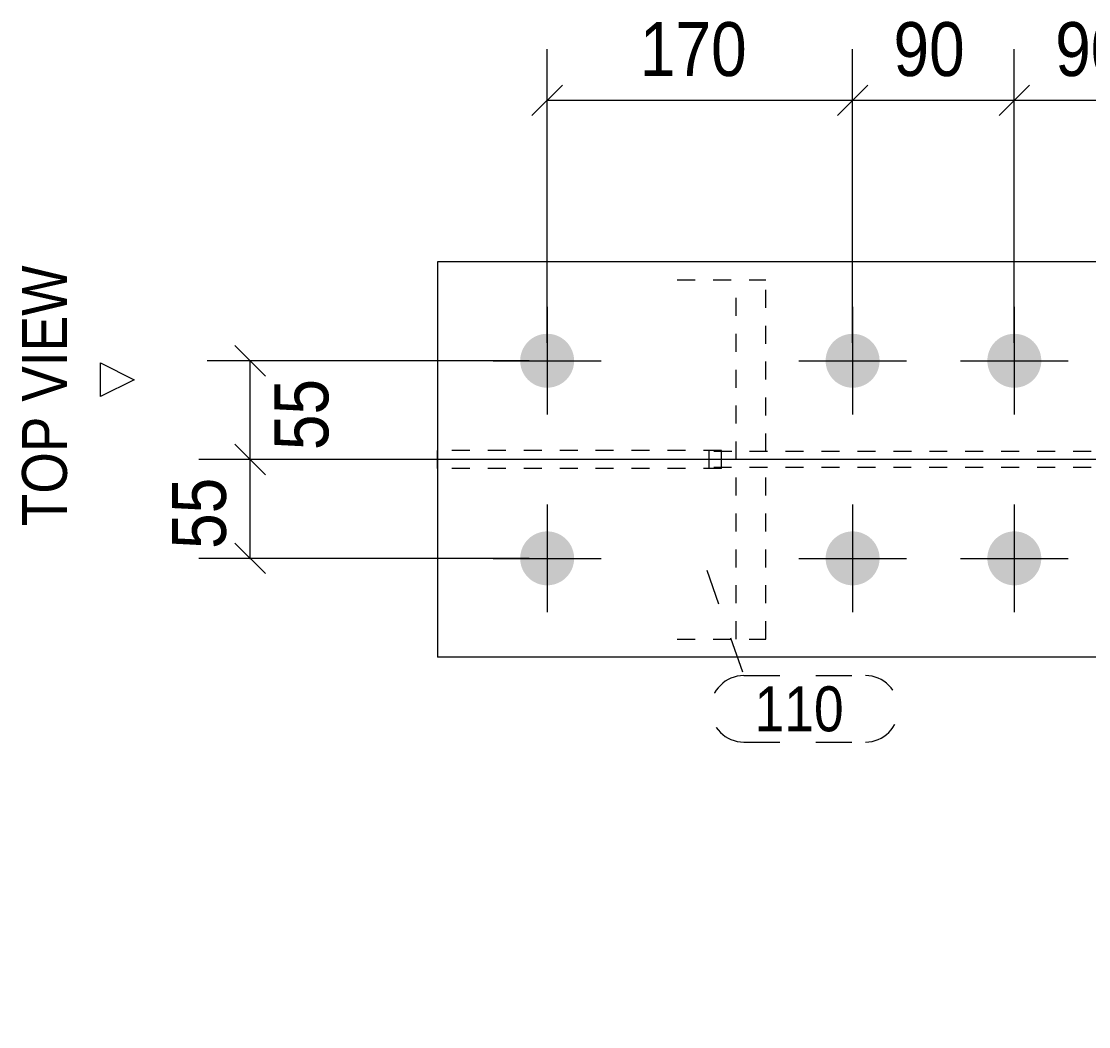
# Model space of a CAD drawing. Header units: millimetres. Extents: x 2 to 579, y 1 to 825.
# Drawn here: x 382.3 to 441.7, y 497.9 to 553.9 of the extents above; entities that cross this region are included whole.
import ezdxf

# ---------------------------------------------------------------- set-up
doc = ezdxf.new("R2010")
doc.units = ezdxf.units.MM
for name, pattern in [('XKITLINE00', [0]), ('XKITLINE01', [4, 1, -1, 1, -1]), ('XKITLINE02', [4, 2, -2]), ('XKITLINE03', [6, 3, -1, 1, -1])]:
    doc.linetypes.add(name, pattern=pattern)
for name, color, linetype, lineweight in [('Bolt', 3, 'Continuous', 0), ('Dimensions', 7, 'Continuous', 0), ('OtherObjectType', 7, 'Continuous', 0), ('Part', 2, 'Continuous', 0), ('PartMark', 7, 'Continuous', 0)]:
    doc.layers.add(name, color=color, linetype=linetype, lineweight=lineweight)
doc.styles.add('ARIAL', font='ARIAL.TTF')

# ---------------------------------------------------------------- blocks, each defined once
blk = doc.blocks.new('*A47')
at = {"layer": 'Bolt'}
for points in [[(411.579, 536.474), (411.616, 536.472), (411.652, 536.47), (411.689, 536.467), (411.726, 536.463), (411.762, 536.458), (411.799, 536.452), (411.835, 536.445), (411.871, 536.438), (411.907, 536.429), (411.942, 536.42), (411.978, 536.409), (412.013, 536.398), (412.047, 536.386), (412.082, 536.373), (412.116, 536.36), (412.15, 536.345), (412.183, 536.33), (412.217, 536.314), (412.249, 536.297), (412.281, 536.279), (412.313, 536.261), (412.345, 536.241), (412.375, 536.221), (412.406, 536.2), (412.436, 536.179), (412.465, 536.157), (412.494, 536.134), (412.522, 536.11), (412.549, 536.085), (412.576, 536.06), (412.603, 536.035), (412.628, 536.008), (412.654, 535.981), (412.678, 535.954), (412.702, 535.926), (412.725, 535.897), (412.747, 535.868), (412.768, 535.838), (412.789, 535.807), (412.809, 535.776), (412.829, 535.745), (412.847, 535.713), (412.865, 535.681), (412.882, 535.648), (412.898, 535.615), (412.913, 535.582), (412.928, 535.548), (412.942, 535.514), (412.954, 535.479), (412.966, 535.445), (412.977, 535.409), (412.988, 535.374), (412.997, 535.338), (413.006, 535.303), (413.013, 535.267), (413.02, 535.23), (413.026, 535.194), (413.031, 535.158), (413.035, 535.121), (413.038, 535.084), (413.04, 535.048), (413.042, 535.011), (413.042, 534.974), (413.042, 534.937), (413.04, 534.9), (413.038, 534.864), (413.035, 534.827), (413.031, 534.79), (413.026, 534.754), (413.02, 534.718), (413.013, 534.681), (413.006, 534.645), (412.997, 534.61), (412.988, 534.574), (412.977, 534.539), (412.966, 534.503), (412.954, 534.469), (412.942, 534.434), (412.928, 534.4), (412.913, 534.366), (412.898, 534.333), (412.882, 534.3), (412.865, 534.267), (412.847, 534.235), (412.829, 534.203), (412.809, 534.172), (412.789, 534.141), (412.768, 534.11), (412.747, 534.08), (412.725, 534.051), (412.702, 534.022), (412.678, 533.994), (412.654, 533.967), (412.628, 533.94), (412.603, 533.913), (412.576, 533.888), (412.549, 533.863), (412.522, 533.838), (412.494, 533.814), (412.465, 533.791), (412.436, 533.769), (412.406, 533.748), (412.375, 533.727), (412.345, 533.707), (412.313, 533.687), (412.281, 533.669), (412.249, 533.651), (412.217, 533.634), (412.183, 533.618), (412.15, 533.603), (412.116, 533.588), (412.082, 533.575), (412.047, 533.562), (412.013, 533.55), (411.978, 533.539), (411.942, 533.528), (411.907, 533.519), (411.871, 533.51), (411.835, 533.503), (411.799, 533.496), (411.762, 533.49), (411.726, 533.485), (411.689, 533.481), (411.652, 533.478), (411.616, 533.476), (411.579, 533.474), (411.542, 533.474), (411.505, 533.474), (411.468, 533.476), (411.432, 533.478), (411.395, 533.481), (411.358, 533.485), (411.322, 533.49), (411.286, 533.496), (411.249, 533.503), (411.213, 533.51), (411.178, 533.519), (411.142, 533.528), (411.107, 533.539), (411.072, 533.55), (411.037, 533.562), (411.002, 533.575), (410.968, 533.588), (410.934, 533.603), (410.901, 533.618), (410.868, 533.634), (410.835, 533.651), (410.803, 533.669), (410.771, 533.687), (410.74, 533.707), (410.709, 533.727), (410.678, 533.748), (410.649, 533.769), (410.619, 533.791), (410.59, 533.814), (410.562, 533.838), (410.535, 533.863), (410.508, 533.888), (410.481, 533.913), (410.456, 533.94), (410.431, 533.967), (410.406, 533.994), (410.383, 534.022), (410.36, 534.051), (410.337, 534.08), (410.316, 534.11), (410.295, 534.141), (410.275, 534.172), (410.255, 534.203), (410.237, 534.235), (410.219, 534.267), (410.202, 534.3), (410.186, 534.333), (410.171, 534.366), (410.156, 534.4), (410.143, 534.434), (410.13, 534.469), (410.118, 534.503), (410.107, 534.539), (410.096, 534.574), (410.087, 534.61), (410.079, 534.645), (410.071, 534.681), (410.064, 534.718), (410.058, 534.754), (410.053, 534.79), (410.049, 534.827), (410.046, 534.864), (410.044, 534.9), (410.043, 534.937), (410.042, 534.974), (410.043, 535.011), (410.044, 535.048), (410.046, 535.084), (410.049, 535.121), (410.053, 535.158), (410.058, 535.194), (410.064, 535.23), (410.071, 535.267), (410.079, 535.303), (410.087, 535.338), (410.096, 535.374), (410.107, 535.409), (410.118, 535.445), (410.13, 535.479), (410.143, 535.514), (410.156, 535.548), (410.171, 535.582), (410.186, 535.615), (410.202, 535.648), (410.219, 535.681), (410.237, 535.713), (410.255, 535.745), (410.275, 535.776), (410.295, 535.807), (410.316, 535.838), (410.337, 535.868), (410.36, 535.897), (410.383, 535.926), (410.406, 535.954), (410.431, 535.981), (410.456, 536.008), (410.481, 536.035), (410.508, 536.06), (410.535, 536.085), (410.562, 536.11), (410.59, 536.134), (410.619, 536.157), (410.649, 536.179), (410.678, 536.2), (410.709, 536.221), (410.74, 536.241), (410.771, 536.261), (410.803, 536.279), (410.835, 536.297), (410.868, 536.314), (410.901, 536.33), (410.934, 536.345), (410.968, 536.36), (411.002, 536.373), (411.037, 536.386), (411.072, 536.398), (411.107, 536.409), (411.142, 536.42), (411.178, 536.429), (411.213, 536.438), (411.249, 536.445), (411.286, 536.452), (411.322, 536.458), (411.358, 536.463), (411.395, 536.467), (411.432, 536.47), (411.468, 536.472), (411.505, 536.474), (411.542, 536.474)], [(428.579, 536.474), (428.616, 536.472), (428.652, 536.47), (428.689, 536.467), (428.726, 536.463), (428.762, 536.458), (428.799, 536.452), (428.835, 536.445), (428.871, 536.438), (428.907, 536.429), (428.942, 536.42), (428.978, 536.409), (429.013, 536.398), (429.047, 536.386), (429.082, 536.373), (429.116, 536.36), (429.15, 536.345), (429.183, 536.33), (429.217, 536.314), (429.249, 536.297), (429.281, 536.279), (429.313, 536.261), (429.345, 536.241), (429.375, 536.221), (429.406, 536.2), (429.436, 536.179), (429.465, 536.157), (429.494, 536.134), (429.522, 536.11), (429.549, 536.085), (429.576, 536.06), (429.603, 536.035), (429.628, 536.008), (429.654, 535.981), (429.678, 535.954), (429.702, 535.926), (429.725, 535.897), (429.747, 535.868), (429.768, 535.838), (429.789, 535.807), (429.809, 535.776), (429.829, 535.745), (429.847, 535.713), (429.865, 535.681), (429.882, 535.648), (429.898, 535.615), (429.913, 535.582), (429.928, 535.548), (429.942, 535.514), (429.954, 535.479), (429.966, 535.445), (429.977, 535.409), (429.988, 535.374), (429.997, 535.338), (430.006, 535.303), (430.013, 535.267), (430.02, 535.23), (430.026, 535.194), (430.031, 535.158), (430.035, 535.121), (430.038, 535.084), (430.04, 535.048), (430.042, 535.011), (430.042, 534.974), (430.042, 534.937), (430.04, 534.9), (430.038, 534.864), (430.035, 534.827), (430.031, 534.79), (430.026, 534.754), (430.02, 534.718), (430.013, 534.681), (430.006, 534.645), (429.997, 534.61), (429.988, 534.574), (429.977, 534.539), (429.966, 534.503), (429.954, 534.469), (429.942, 534.434), (429.928, 534.4), (429.913, 534.366), (429.898, 534.333), (429.882, 534.3), (429.865, 534.267), (429.847, 534.235), (429.829, 534.203), (429.809, 534.172), (429.789, 534.141), (429.768, 534.11), (429.747, 534.08), (429.725, 534.051), (429.702, 534.022), (429.678, 533.994), (429.654, 533.967), (429.628, 533.94), (429.603, 533.913), (429.576, 533.888), (429.549, 533.863), (429.522, 533.838), (429.494, 533.814), (429.465, 533.791), (429.436, 533.769), (429.406, 533.748), (429.375, 533.727), (429.345, 533.707), (429.313, 533.687), (429.281, 533.669), (429.249, 533.651), (429.217, 533.634), (429.183, 533.618), (429.15, 533.603), (429.116, 533.588), (429.082, 533.575), (429.047, 533.562), (429.013, 533.55), (428.978, 533.539), (428.942, 533.528), (428.907, 533.519), (428.871, 533.51), (428.835, 533.503), (428.799, 533.496), (428.762, 533.49), (428.726, 533.485), (428.689, 533.481), (428.652, 533.478), (428.616, 533.476), (428.579, 533.474), (428.542, 533.474), (428.505, 533.474), (428.468, 533.476), (428.432, 533.478), (428.395, 533.481), (428.358, 533.485), (428.322, 533.49), (428.286, 533.496), (428.249, 533.503), (428.213, 533.51), (428.178, 533.519), (428.142, 533.528), (428.107, 533.539), (428.072, 533.55), (428.037, 533.562), (428.002, 533.575), (427.968, 533.588), (427.934, 533.603), (427.901, 533.618), (427.868, 533.634), (427.835, 533.651), (427.803, 533.669), (427.771, 533.687), (427.74, 533.707), (427.709, 533.727), (427.678, 533.748), (427.649, 533.769), (427.619, 533.791), (427.59, 533.814), (427.562, 533.838), (427.535, 533.863), (427.508, 533.888), (427.481, 533.913), (427.456, 533.94), (427.431, 533.967), (427.406, 533.994), (427.383, 534.022), (427.36, 534.051), (427.337, 534.08), (427.316, 534.11), (427.295, 534.141), (427.275, 534.172), (427.255, 534.203), (427.237, 534.235), (427.219, 534.267), (427.202, 534.3), (427.186, 534.333), (427.171, 534.366), (427.156, 534.4), (427.143, 534.434), (427.13, 534.469), (427.118, 534.503), (427.107, 534.539), (427.096, 534.574), (427.087, 534.61), (427.079, 534.645), (427.071, 534.681), (427.064, 534.718), (427.058, 534.754), (427.053, 534.79), (427.049, 534.827), (427.046, 534.864), (427.044, 534.9), (427.043, 534.937), (427.042, 534.974), (427.043, 535.011), (427.044, 535.048), (427.046, 535.084), (427.049, 535.121), (427.053, 535.158), (427.058, 535.194), (427.064, 535.23), (427.071, 535.267), (427.079, 535.303), (427.087, 535.338), (427.096, 535.374), (427.107, 535.409), (427.118, 535.445), (427.13, 535.479), (427.143, 535.514), (427.156, 535.548), (427.171, 535.582), (427.186, 535.615), (427.202, 535.648), (427.219, 535.681), (427.237, 535.713), (427.255, 535.745), (427.275, 535.776), (427.295, 535.807), (427.316, 535.838), (427.337, 535.868), (427.36, 535.897), (427.383, 535.926), (427.406, 535.954), (427.431, 535.981), (427.456, 536.008), (427.481, 536.035), (427.508, 536.06), (427.535, 536.085), (427.562, 536.11), (427.59, 536.134), (427.619, 536.157), (427.649, 536.179), (427.678, 536.2), (427.709, 536.221), (427.74, 536.241), (427.771, 536.261), (427.803, 536.279), (427.835, 536.297), (427.868, 536.314), (427.901, 536.33), (427.934, 536.345), (427.968, 536.36), (428.002, 536.373), (428.037, 536.386), (428.072, 536.398), (428.107, 536.409), (428.142, 536.42), (428.178, 536.429), (428.213, 536.438), (428.249, 536.445), (428.286, 536.452), (428.322, 536.458), (428.358, 536.463), (428.395, 536.467), (428.432, 536.47), (428.468, 536.472), (428.505, 536.474), (428.542, 536.474)], [(437.579, 536.474), (437.616, 536.472), (437.652, 536.47), (437.689, 536.467), (437.726, 536.463), (437.762, 536.458), (437.799, 536.452), (437.835, 536.445), (437.871, 536.438), (437.907, 536.429), (437.942, 536.42), (437.978, 536.409), (438.013, 536.398), (438.047, 536.386), (438.082, 536.373), (438.116, 536.36), (438.15, 536.345), (438.183, 536.33), (438.217, 536.314), (438.249, 536.297), (438.281, 536.279), (438.313, 536.261), (438.345, 536.241), (438.375, 536.221), (438.406, 536.2), (438.436, 536.179), (438.465, 536.157), (438.494, 536.134), (438.522, 536.11), (438.549, 536.085), (438.576, 536.06), (438.603, 536.035), (438.628, 536.008), (438.654, 535.981), (438.678, 535.954), (438.702, 535.926), (438.725, 535.897), (438.747, 535.868), (438.768, 535.838), (438.789, 535.807), (438.809, 535.776), (438.829, 535.745), (438.847, 535.713), (438.865, 535.681), (438.882, 535.648), (438.898, 535.615), (438.913, 535.582), (438.928, 535.548), (438.942, 535.514), (438.954, 535.479), (438.966, 535.445), (438.977, 535.409), (438.988, 535.374), (438.997, 535.338), (439.006, 535.303), (439.013, 535.267), (439.02, 535.23), (439.026, 535.194), (439.031, 535.158), (439.035, 535.121), (439.038, 535.084), (439.04, 535.048), (439.042, 535.011), (439.042, 534.974), (439.042, 534.937), (439.04, 534.9), (439.038, 534.864), (439.035, 534.827), (439.031, 534.79), (439.026, 534.754), (439.02, 534.718), (439.013, 534.681), (439.006, 534.645), (438.997, 534.61), (438.988, 534.574), (438.977, 534.539), (438.966, 534.503), (438.954, 534.469), (438.942, 534.434), (438.928, 534.4), (438.913, 534.366), (438.898, 534.333), (438.882, 534.3), (438.865, 534.267), (438.847, 534.235), (438.829, 534.203), (438.809, 534.172), (438.789, 534.141), (438.768, 534.11), (438.747, 534.08), (438.725, 534.051), (438.702, 534.022), (438.678, 533.994), (438.654, 533.967), (438.628, 533.94), (438.603, 533.913), (438.576, 533.888), (438.549, 533.863), (438.522, 533.838), (438.494, 533.814), (438.465, 533.791), (438.436, 533.769), (438.406, 533.748), (438.375, 533.727), (438.345, 533.707), (438.313, 533.687), (438.281, 533.669), (438.249, 533.651), (438.217, 533.634), (438.183, 533.618), (438.15, 533.603), (438.116, 533.588), (438.082, 533.575), (438.047, 533.562), (438.013, 533.55), (437.978, 533.539), (437.942, 533.528), (437.907, 533.519), (437.871, 533.51), (437.835, 533.503), (437.799, 533.496), (437.762, 533.49), (437.726, 533.485), (437.689, 533.481), (437.652, 533.478), (437.616, 533.476), (437.579, 533.474), (437.542, 533.474), (437.505, 533.474), (437.468, 533.476), (437.432, 533.478), (437.395, 533.481), (437.358, 533.485), (437.322, 533.49), (437.286, 533.496), (437.249, 533.503), (437.213, 533.51), (437.178, 533.519), (437.142, 533.528), (437.107, 533.539), (437.072, 533.55), (437.037, 533.562), (437.002, 533.575), (436.968, 533.588), (436.934, 533.603), (436.901, 533.618), (436.868, 533.634), (436.835, 533.651), (436.803, 533.669), (436.771, 533.687), (436.74, 533.707), (436.709, 533.727), (436.678, 533.748), (436.649, 533.769), (436.619, 533.791), (436.59, 533.814), (436.562, 533.838), (436.535, 533.863), (436.508, 533.888), (436.481, 533.913), (436.456, 533.94), (436.431, 533.967), (436.406, 533.994), (436.383, 534.022), (436.36, 534.051), (436.337, 534.08), (436.316, 534.11), (436.295, 534.141), (436.275, 534.172), (436.255, 534.203), (436.237, 534.235), (436.219, 534.267), (436.202, 534.3), (436.186, 534.333), (436.171, 534.366), (436.156, 534.4), (436.143, 534.434), (436.13, 534.469), (436.118, 534.503), (436.107, 534.539), (436.096, 534.574), (436.087, 534.61), (436.079, 534.645), (436.071, 534.681), (436.064, 534.718), (436.058, 534.754), (436.053, 534.79), (436.049, 534.827), (436.046, 534.864), (436.044, 534.9), (436.043, 534.937), (436.042, 534.974), (436.043, 535.011), (436.044, 535.048), (436.046, 535.084), (436.049, 535.121), (436.053, 535.158), (436.058, 535.194), (436.064, 535.23), (436.071, 535.267), (436.079, 535.303), (436.087, 535.338), (436.096, 535.374), (436.107, 535.409), (436.118, 535.445), (436.13, 535.479), (436.143, 535.514), (436.156, 535.548), (436.171, 535.582), (436.186, 535.615), (436.202, 535.648), (436.219, 535.681), (436.237, 535.713), (436.255, 535.745), (436.275, 535.776), (436.295, 535.807), (436.316, 535.838), (436.337, 535.868), (436.36, 535.897), (436.383, 535.926), (436.406, 535.954), (436.431, 535.981), (436.456, 536.008), (436.481, 536.035), (436.508, 536.06), (436.535, 536.085), (436.562, 536.11), (436.59, 536.134), (436.619, 536.157), (436.649, 536.179), (436.678, 536.2), (436.709, 536.221), (436.74, 536.241), (436.771, 536.261), (436.803, 536.279), (436.835, 536.297), (436.868, 536.314), (436.901, 536.33), (436.934, 536.345), (436.968, 536.36), (437.002, 536.373), (437.037, 536.386), (437.072, 536.398), (437.107, 536.409), (437.142, 536.42), (437.178, 536.429), (437.213, 536.438), (437.249, 536.445), (437.286, 536.452), (437.322, 536.458), (437.358, 536.463), (437.395, 536.467), (437.432, 536.47), (437.468, 536.472), (437.505, 536.474), (437.542, 536.474)], [(411.579, 525.474), (411.616, 525.472), (411.652, 525.47), (411.689, 525.467), (411.726, 525.463), (411.762, 525.458), (411.799, 525.452), (411.835, 525.445), (411.871, 525.438), (411.907, 525.429), (411.942, 525.42), (411.978, 525.409), (412.013, 525.398), (412.047, 525.386), (412.082, 525.373), (412.116, 525.36), (412.15, 525.345), (412.183, 525.33), (412.217, 525.314), (412.249, 525.297), (412.281, 525.279), (412.313, 525.261), (412.345, 525.241), (412.375, 525.221), (412.406, 525.2), (412.436, 525.179), (412.465, 525.157), (412.494, 525.134), (412.522, 525.11), (412.549, 525.085), (412.576, 525.06), (412.603, 525.035), (412.628, 525.008), (412.654, 524.981), (412.678, 524.954), (412.702, 524.926), (412.725, 524.897), (412.747, 524.868), (412.768, 524.838), (412.789, 524.807), (412.809, 524.776), (412.829, 524.745), (412.847, 524.713), (412.865, 524.681), (412.882, 524.648), (412.898, 524.615), (412.913, 524.582), (412.928, 524.548), (412.942, 524.514), (412.954, 524.479), (412.966, 524.445), (412.977, 524.409), (412.988, 524.374), (412.997, 524.338), (413.006, 524.303), (413.013, 524.267), (413.02, 524.23), (413.026, 524.194), (413.031, 524.158), (413.035, 524.121), (413.038, 524.084), (413.04, 524.048), (413.042, 524.011), (413.042, 523.974), (413.042, 523.937), (413.04, 523.9), (413.038, 523.864), (413.035, 523.827), (413.031, 523.79), (413.026, 523.754), (413.02, 523.718), (413.013, 523.681), (413.006, 523.645), (412.997, 523.61), (412.988, 523.574), (412.977, 523.539), (412.966, 523.503), (412.954, 523.469), (412.942, 523.434), (412.928, 523.4), (412.913, 523.366), (412.898, 523.333), (412.882, 523.3), (412.865, 523.267), (412.847, 523.235), (412.829, 523.203), (412.809, 523.172), (412.789, 523.141), (412.768, 523.11), (412.747, 523.08), (412.725, 523.051), (412.702, 523.022), (412.678, 522.994), (412.654, 522.967), (412.628, 522.94), (412.603, 522.913), (412.576, 522.888), (412.549, 522.863), (412.522, 522.838), (412.494, 522.814), (412.465, 522.791), (412.436, 522.769), (412.406, 522.748), (412.375, 522.727), (412.345, 522.707), (412.313, 522.687), (412.281, 522.669), (412.249, 522.651), (412.217, 522.634), (412.183, 522.618), (412.15, 522.603), (412.116, 522.588), (412.082, 522.575), (412.047, 522.562), (412.013, 522.55), (411.978, 522.539), (411.942, 522.528), (411.907, 522.519), (411.871, 522.51), (411.835, 522.503), (411.799, 522.496), (411.762, 522.49), (411.726, 522.485), (411.689, 522.481), (411.652, 522.478), (411.616, 522.476), (411.579, 522.474), (411.542, 522.474), (411.505, 522.474), (411.468, 522.476), (411.432, 522.478), (411.395, 522.481), (411.358, 522.485), (411.322, 522.49), (411.286, 522.496), (411.249, 522.503), (411.213, 522.51), (411.178, 522.519), (411.142, 522.528), (411.107, 522.539), (411.072, 522.55), (411.037, 522.562), (411.002, 522.575), (410.968, 522.588), (410.934, 522.603), (410.901, 522.618), (410.868, 522.634), (410.835, 522.651), (410.803, 522.669), (410.771, 522.687), (410.74, 522.707), (410.709, 522.727), (410.678, 522.748), (410.649, 522.769), (410.619, 522.791), (410.59, 522.814), (410.562, 522.838), (410.535, 522.863), (410.508, 522.888), (410.481, 522.913), (410.456, 522.94), (410.431, 522.967), (410.406, 522.994), (410.383, 523.022), (410.36, 523.051), (410.337, 523.08), (410.316, 523.11), (410.295, 523.141), (410.275, 523.172), (410.255, 523.203), (410.237, 523.235), (410.219, 523.267), (410.202, 523.3), (410.186, 523.333), (410.171, 523.366), (410.156, 523.4), (410.143, 523.434), (410.13, 523.469), (410.118, 523.503), (410.107, 523.539), (410.096, 523.574), (410.087, 523.61), (410.079, 523.645), (410.071, 523.681), (410.064, 523.718), (410.058, 523.754), (410.053, 523.79), (410.049, 523.827), (410.046, 523.864), (410.044, 523.9), (410.043, 523.937), (410.042, 523.974), (410.043, 524.011), (410.044, 524.048), (410.046, 524.084), (410.049, 524.121), (410.053, 524.158), (410.058, 524.194), (410.064, 524.23), (410.071, 524.267), (410.079, 524.303), (410.087, 524.338), (410.096, 524.374), (410.107, 524.409), (410.118, 524.445), (410.13, 524.479), (410.143, 524.514), (410.156, 524.548), (410.171, 524.582), (410.186, 524.615), (410.202, 524.648), (410.219, 524.681), (410.237, 524.713), (410.255, 524.745), (410.275, 524.776), (410.295, 524.807), (410.316, 524.838), (410.337, 524.868), (410.36, 524.897), (410.383, 524.926), (410.406, 524.954), (410.431, 524.981), (410.456, 525.008), (410.481, 525.035), (410.508, 525.06), (410.535, 525.085), (410.562, 525.11), (410.59, 525.134), (410.619, 525.157), (410.649, 525.179), (410.678, 525.2), (410.709, 525.221), (410.74, 525.241), (410.771, 525.261), (410.803, 525.279), (410.835, 525.297), (410.868, 525.314), (410.901, 525.33), (410.934, 525.345), (410.968, 525.36), (411.002, 525.373), (411.037, 525.386), (411.072, 525.398), (411.107, 525.409), (411.142, 525.42), (411.178, 525.429), (411.213, 525.438), (411.249, 525.445), (411.286, 525.452), (411.322, 525.458), (411.358, 525.463), (411.395, 525.467), (411.432, 525.47), (411.468, 525.472), (411.505, 525.474), (411.542, 525.474)], [(428.579, 525.474), (428.616, 525.472), (428.652, 525.47), (428.689, 525.467), (428.726, 525.463), (428.762, 525.458), (428.799, 525.452), (428.835, 525.445), (428.871, 525.438), (428.907, 525.429), (428.942, 525.42), (428.978, 525.409), (429.013, 525.398), (429.047, 525.386), (429.082, 525.373), (429.116, 525.36), (429.15, 525.345), (429.183, 525.33), (429.217, 525.314), (429.249, 525.297), (429.281, 525.279), (429.313, 525.261), (429.345, 525.241), (429.375, 525.221), (429.406, 525.2), (429.436, 525.179), (429.465, 525.157), (429.494, 525.134), (429.522, 525.11), (429.549, 525.085), (429.576, 525.06), (429.603, 525.035), (429.628, 525.008), (429.654, 524.981), (429.678, 524.954), (429.702, 524.926), (429.725, 524.897), (429.747, 524.868), (429.768, 524.838), (429.789, 524.807), (429.809, 524.776), (429.829, 524.745), (429.847, 524.713), (429.865, 524.681), (429.882, 524.648), (429.898, 524.615), (429.913, 524.582), (429.928, 524.548), (429.942, 524.514), (429.954, 524.479), (429.966, 524.445), (429.977, 524.409), (429.988, 524.374), (429.997, 524.338), (430.006, 524.303), (430.013, 524.267), (430.02, 524.23), (430.026, 524.194), (430.031, 524.158), (430.035, 524.121), (430.038, 524.084), (430.04, 524.048), (430.042, 524.011), (430.042, 523.974), (430.042, 523.937), (430.04, 523.9), (430.038, 523.864), (430.035, 523.827), (430.031, 523.79), (430.026, 523.754), (430.02, 523.718), (430.013, 523.681), (430.006, 523.645), (429.997, 523.61), (429.988, 523.574), (429.977, 523.539), (429.966, 523.503), (429.954, 523.469), (429.942, 523.434), (429.928, 523.4), (429.913, 523.366), (429.898, 523.333), (429.882, 523.3), (429.865, 523.267), (429.847, 523.235), (429.829, 523.203), (429.809, 523.172), (429.789, 523.141), (429.768, 523.11), (429.747, 523.08), (429.725, 523.051), (429.702, 523.022), (429.678, 522.994), (429.654, 522.967), (429.628, 522.94), (429.603, 522.913), (429.576, 522.888), (429.549, 522.863), (429.522, 522.838), (429.494, 522.814), (429.465, 522.791), (429.436, 522.769), (429.406, 522.748), (429.375, 522.727), (429.345, 522.707), (429.313, 522.687), (429.281, 522.669), (429.249, 522.651), (429.217, 522.634), (429.183, 522.618), (429.15, 522.603), (429.116, 522.588), (429.082, 522.575), (429.047, 522.562), (429.013, 522.55), (428.978, 522.539), (428.942, 522.528), (428.907, 522.519), (428.871, 522.51), (428.835, 522.503), (428.799, 522.496), (428.762, 522.49), (428.726, 522.485), (428.689, 522.481), (428.652, 522.478), (428.616, 522.476), (428.579, 522.474), (428.542, 522.474), (428.505, 522.474), (428.468, 522.476), (428.432, 522.478), (428.395, 522.481), (428.358, 522.485), (428.322, 522.49), (428.286, 522.496), (428.249, 522.503), (428.213, 522.51), (428.178, 522.519), (428.142, 522.528), (428.107, 522.539), (428.072, 522.55), (428.037, 522.562), (428.002, 522.575), (427.968, 522.588), (427.934, 522.603), (427.901, 522.618), (427.868, 522.634), (427.835, 522.651), (427.803, 522.669), (427.771, 522.687), (427.74, 522.707), (427.709, 522.727), (427.678, 522.748), (427.649, 522.769), (427.619, 522.791), (427.59, 522.814), (427.562, 522.838), (427.535, 522.863), (427.508, 522.888), (427.481, 522.913), (427.456, 522.94), (427.431, 522.967), (427.406, 522.994), (427.383, 523.022), (427.36, 523.051), (427.337, 523.08), (427.316, 523.11), (427.295, 523.141), (427.275, 523.172), (427.255, 523.203), (427.237, 523.235), (427.219, 523.267), (427.202, 523.3), (427.186, 523.333), (427.171, 523.366), (427.156, 523.4), (427.143, 523.434), (427.13, 523.469), (427.118, 523.503), (427.107, 523.539), (427.096, 523.574), (427.087, 523.61), (427.079, 523.645), (427.071, 523.681), (427.064, 523.718), (427.058, 523.754), (427.053, 523.79), (427.049, 523.827), (427.046, 523.864), (427.044, 523.9), (427.043, 523.937), (427.042, 523.974), (427.043, 524.011), (427.044, 524.048), (427.046, 524.084), (427.049, 524.121), (427.053, 524.158), (427.058, 524.194), (427.064, 524.23), (427.071, 524.267), (427.079, 524.303), (427.087, 524.338), (427.096, 524.374), (427.107, 524.409), (427.118, 524.445), (427.13, 524.479), (427.143, 524.514), (427.156, 524.548), (427.171, 524.582), (427.186, 524.615), (427.202, 524.648), (427.219, 524.681), (427.237, 524.713), (427.255, 524.745), (427.275, 524.776), (427.295, 524.807), (427.316, 524.838), (427.337, 524.868), (427.36, 524.897), (427.383, 524.926), (427.406, 524.954), (427.431, 524.981), (427.456, 525.008), (427.481, 525.035), (427.508, 525.06), (427.535, 525.085), (427.562, 525.11), (427.59, 525.134), (427.619, 525.157), (427.649, 525.179), (427.678, 525.2), (427.709, 525.221), (427.74, 525.241), (427.771, 525.261), (427.803, 525.279), (427.835, 525.297), (427.868, 525.314), (427.901, 525.33), (427.934, 525.345), (427.968, 525.36), (428.002, 525.373), (428.037, 525.386), (428.072, 525.398), (428.107, 525.409), (428.142, 525.42), (428.178, 525.429), (428.213, 525.438), (428.249, 525.445), (428.286, 525.452), (428.322, 525.458), (428.358, 525.463), (428.395, 525.467), (428.432, 525.47), (428.468, 525.472), (428.505, 525.474), (428.542, 525.474)], [(437.579, 525.474), (437.616, 525.472), (437.652, 525.47), (437.689, 525.467), (437.726, 525.463), (437.762, 525.458), (437.799, 525.452), (437.835, 525.445), (437.871, 525.438), (437.907, 525.429), (437.942, 525.42), (437.978, 525.409), (438.013, 525.398), (438.047, 525.386), (438.082, 525.373), (438.116, 525.36), (438.15, 525.345), (438.183, 525.33), (438.217, 525.314), (438.249, 525.297), (438.281, 525.279), (438.313, 525.261), (438.345, 525.241), (438.375, 525.221), (438.406, 525.2), (438.436, 525.179), (438.465, 525.157), (438.494, 525.134), (438.522, 525.11), (438.549, 525.085), (438.576, 525.06), (438.603, 525.035), (438.628, 525.008), (438.654, 524.981), (438.678, 524.954), (438.702, 524.926), (438.725, 524.897), (438.747, 524.868), (438.768, 524.838), (438.789, 524.807), (438.809, 524.776), (438.829, 524.745), (438.847, 524.713), (438.865, 524.681), (438.882, 524.648), (438.898, 524.615), (438.913, 524.582), (438.928, 524.548), (438.942, 524.514), (438.954, 524.479), (438.966, 524.445), (438.977, 524.409), (438.988, 524.374), (438.997, 524.338), (439.006, 524.303), (439.013, 524.267), (439.02, 524.23), (439.026, 524.194), (439.031, 524.158), (439.035, 524.121), (439.038, 524.084), (439.04, 524.048), (439.042, 524.011), (439.042, 523.974), (439.042, 523.937), (439.04, 523.9), (439.038, 523.864), (439.035, 523.827), (439.031, 523.79), (439.026, 523.754), (439.02, 523.718), (439.013, 523.681), (439.006, 523.645), (438.997, 523.61), (438.988, 523.574), (438.977, 523.539), (438.966, 523.503), (438.954, 523.469), (438.942, 523.434), (438.928, 523.4), (438.913, 523.366), (438.898, 523.333), (438.882, 523.3), (438.865, 523.267), (438.847, 523.235), (438.829, 523.203), (438.809, 523.172), (438.789, 523.141), (438.768, 523.11), (438.747, 523.08), (438.725, 523.051), (438.702, 523.022), (438.678, 522.994), (438.654, 522.967), (438.628, 522.94), (438.603, 522.913), (438.576, 522.888), (438.549, 522.863), (438.522, 522.838), (438.494, 522.814), (438.465, 522.791), (438.436, 522.769), (438.406, 522.748), (438.375, 522.727), (438.345, 522.707), (438.313, 522.687), (438.281, 522.669), (438.249, 522.651), (438.217, 522.634), (438.183, 522.618), (438.15, 522.603), (438.116, 522.588), (438.082, 522.575), (438.047, 522.562), (438.013, 522.55), (437.978, 522.539), (437.942, 522.528), (437.907, 522.519), (437.871, 522.51), (437.835, 522.503), (437.799, 522.496), (437.762, 522.49), (437.726, 522.485), (437.689, 522.481), (437.652, 522.478), (437.616, 522.476), (437.579, 522.474), (437.542, 522.474), (437.505, 522.474), (437.468, 522.476), (437.432, 522.478), (437.395, 522.481), (437.358, 522.485), (437.322, 522.49), (437.286, 522.496), (437.249, 522.503), (437.213, 522.51), (437.178, 522.519), (437.142, 522.528), (437.107, 522.539), (437.072, 522.55), (437.037, 522.562), (437.002, 522.575), (436.968, 522.588), (436.934, 522.603), (436.901, 522.618), (436.868, 522.634), (436.835, 522.651), (436.803, 522.669), (436.771, 522.687), (436.74, 522.707), (436.709, 522.727), (436.678, 522.748), (436.649, 522.769), (436.619, 522.791), (436.59, 522.814), (436.562, 522.838), (436.535, 522.863), (436.508, 522.888), (436.481, 522.913), (436.456, 522.94), (436.431, 522.967), (436.406, 522.994), (436.383, 523.022), (436.36, 523.051), (436.337, 523.08), (436.316, 523.11), (436.295, 523.141), (436.275, 523.172), (436.255, 523.203), (436.237, 523.235), (436.219, 523.267), (436.202, 523.3), (436.186, 523.333), (436.171, 523.366), (436.156, 523.4), (436.143, 523.434), (436.13, 523.469), (436.118, 523.503), (436.107, 523.539), (436.096, 523.574), (436.087, 523.61), (436.079, 523.645), (436.071, 523.681), (436.064, 523.718), (436.058, 523.754), (436.053, 523.79), (436.049, 523.827), (436.046, 523.864), (436.044, 523.9), (436.043, 523.937), (436.042, 523.974), (436.043, 524.011), (436.044, 524.048), (436.046, 524.084), (436.049, 524.121), (436.053, 524.158), (436.058, 524.194), (436.064, 524.23), (436.071, 524.267), (436.079, 524.303), (436.087, 524.338), (436.096, 524.374), (436.107, 524.409), (436.118, 524.445), (436.13, 524.479), (436.143, 524.514), (436.156, 524.548), (436.171, 524.582), (436.186, 524.615), (436.202, 524.648), (436.219, 524.681), (436.237, 524.713), (436.255, 524.745), (436.275, 524.776), (436.295, 524.807), (436.316, 524.838), (436.337, 524.868), (436.36, 524.897), (436.383, 524.926), (436.406, 524.954), (436.431, 524.981), (436.456, 525.008), (436.481, 525.035), (436.508, 525.06), (436.535, 525.085), (436.562, 525.11), (436.59, 525.134), (436.619, 525.157), (436.649, 525.179), (436.678, 525.2), (436.709, 525.221), (436.74, 525.241), (436.771, 525.261), (436.803, 525.279), (436.835, 525.297), (436.868, 525.314), (436.901, 525.33), (436.934, 525.345), (436.968, 525.36), (437.002, 525.373), (437.037, 525.386), (437.072, 525.398), (437.107, 525.409), (437.142, 525.42), (437.178, 525.429), (437.213, 525.438), (437.249, 525.445), (437.286, 525.452), (437.322, 525.458), (437.358, 525.463), (437.395, 525.467), (437.432, 525.47), (437.468, 525.472), (437.505, 525.474), (437.542, 525.474)]]:
    blk.add_hatch(color=3, dxfattribs=at).paths.add_polyline_path(points, flags=17)
at = {"layer": 'Bolt', "color": 3, "linetype": 'XKITLINE00', "lineweight": 0}
for p, q in [((411.542, 537.974), (411.542, 531.974)), ((428.542, 537.974), (428.542, 531.974)), ((437.542, 537.974), (437.542, 531.974)), ((408.542, 534.974), (414.542, 534.974)), ((425.542, 534.974), (431.542, 534.974)), ((434.542, 534.974), (440.542, 534.974)), ((411.542, 526.974), (411.542, 520.974)), ((428.542, 526.974), (428.542, 520.974)), ((437.542, 526.974), (437.542, 520.974)), ((408.542, 523.974), (414.542, 523.974)), ((425.542, 523.974), (431.542, 523.974)), ((434.542, 523.974), (440.542, 523.974))]:
    blk.add_line(p, q, dxfattribs=at)
blk = doc.blocks.new('*A50')
at = {"layer": 'Part', "color": 2, "linetype": 'XKITLINE00', "lineweight": 0}
for p, q in [((538.447, 540.474), (405.445, 540.474)), ((405.445, 540.474), (405.445, 518.474)), ((538.447, 518.474), (405.445, 518.474))]:
    blk.add_line(p, q, dxfattribs=at)
blk = doc.blocks.new('*A55')
at = {"layer": 'Part', "color": 7, "linetype": 'XKITLINE01', "lineweight": 0}
for p, q in [((418.786, 539.474), (423.72, 539.474)), ((422.054, 519.474), (422.054, 539.474)), ((423.72, 529.924), (423.72, 539.474)), ((467.812, 529.924), (420.452, 529.924)), ((467.241, 529.024), (467.241, 529.924)), ((467.812, 529.924), (467.81, 529.024)), ((467.81, 529.024), (420.452, 529.024)), ((423.72, 519.474), (423.72, 529.024)), ((418.786, 519.474), (423.72, 519.474))]:
    blk.add_line(p, q, dxfattribs=at)
at = {"layer": 'Part', "color": 7, "linetype": 'XKITLINE03', "lineweight": 0}
blk.add_line((454.25, 529.474), (445.562, 529.474), dxfattribs=at)
blk = doc.blocks.new('*A56')
at = {"layer": 'Part', "color": 7, "linetype": 'XKITLINE01', "lineweight": 0}
for p, q in [((421.241, 529.974), (405.445, 529.974)), ((405.445, 528.974), (405.445, 529.974)), ((420.554, 528.974), (420.554, 529.974)), ((421.241, 528.974), (421.241, 529.974)), ((421.241, 528.974), (405.445, 528.974))]:
    blk.add_line(p, q, dxfattribs=at)
blk = doc.blocks.new('*A147')
at = {"layer": 'Dimensions', "color": 7, "linetype": 'XKITLINE00', "lineweight": 0}
for p, q in [((394.167, 530.323), (395.864, 528.625)), ((467.72, 529.474), (392.165, 529.474)), ((395.015, 523.974), (395.015, 529.474)), ((394.167, 524.823), (395.864, 523.125)), ((410.542, 523.974), (392.165, 523.974))]:
    blk.add_line(p, q, dxfattribs=at)
at = {"layer": 'Dimensions', "color": 3}
for p in [(395.015, 529.474), (395.015, 523.974)]:
    blk.add_point(p, dxfattribs=at)
at = {"layer": 'Dimensions', "color": 3, "style": 'ARIAL', "width": 0.85}
blk.add_text('55', height=3, rotation=90.00021, dxfattribs=at).set_placement((393.665, 524.499))
blk = doc.blocks.new('*A148')
at = {"layer": 'Dimensions', "color": 7, "linetype": 'XKITLINE00', "lineweight": 0}
for p, q in [((394.167, 535.823), (395.864, 534.125)), ((410.542, 534.974), (392.615, 534.974)), ((395.015, 529.474), (395.015, 534.974)), ((394.167, 530.323), (395.864, 528.625)), ((467.72, 529.474), (392.615, 529.474))]:
    blk.add_line(p, q, dxfattribs=at)
at = {"layer": 'Dimensions', "color": 3}
for p in [(395.015, 534.974), (395.015, 529.474)]:
    blk.add_point(p, dxfattribs=at)
at = {"layer": 'Dimensions', "color": 3, "style": 'ARIAL', "width": 0.85}
blk.add_text('55', height=3, rotation=90.00021, dxfattribs=at).set_placement((399.365, 529.999))
blk = doc.blocks.new('*A149')
at = {"layer": 'Dimensions', "color": 7, "linetype": 'XKITLINE00', "lineweight": 0}
for p, q in [((411.542, 535.974), (411.542, 552.324)), ((428.542, 535.974), (428.542, 552.324)), ((412.391, 550.323), (410.694, 548.625)), ((429.391, 550.323), (427.694, 548.625)), ((411.542, 549.474), (428.542, 549.474))]:
    blk.add_line(p, q, dxfattribs=at)
at = {"layer": 'Dimensions', "color": 3}
for p in [(411.542, 549.474), (428.542, 549.474)]:
    blk.add_point(p, dxfattribs=at)
at = {"layer": 'Dimensions', "color": 3, "style": 'ARIAL', "width": 0.85}
blk.add_text('170', height=3, dxfattribs=at).set_placement((416.704, 550.824))
blk = doc.blocks.new('*A150')
at = {"layer": 'Dimensions', "color": 7, "linetype": 'XKITLINE00', "lineweight": 0}
for p, q in [((428.542, 535.974), (428.542, 552.324)), ((437.542, 535.974), (437.542, 552.324)), ((429.391, 550.323), (427.694, 548.625)), ((438.391, 550.323), (436.694, 548.625)), ((428.542, 549.474), (437.542, 549.474))]:
    blk.add_line(p, q, dxfattribs=at)
at = {"layer": 'Dimensions', "color": 3}
for p in [(428.542, 549.474), (437.542, 549.474)]:
    blk.add_point(p, dxfattribs=at)
at = {"layer": 'Dimensions', "color": 3, "style": 'ARIAL', "width": 0.85}
blk.add_text('90', height=3, dxfattribs=at).set_placement((430.817, 550.824))
blk = doc.blocks.new('*A151')
at = {"layer": 'Dimensions', "color": 7, "linetype": 'XKITLINE00', "lineweight": 0}
for p, q in [((437.542, 535.974), (437.542, 552.324)), ((446.542, 535.974), (446.542, 552.324)), ((438.391, 550.323), (436.694, 548.625)), ((447.391, 550.323), (445.694, 548.625)), ((437.542, 549.474), (446.542, 549.474))]:
    blk.add_line(p, q, dxfattribs=at)
at = {"layer": 'Dimensions', "color": 3}
for p in [(437.542, 549.474), (446.542, 549.474)]:
    blk.add_point(p, dxfattribs=at)
at = {"layer": 'Dimensions', "color": 3, "style": 'ARIAL', "width": 0.85}
blk.add_text('90', height=3, dxfattribs=at).set_placement((439.817, 550.824))
blk = doc.blocks.new('*A158')
at = {"layer": 'PartMark', "color": 7, "linetype": 'XKITLINE02', "lineweight": 0}
for p, q in [((420.42, 523.325), (422.491, 517.447)), ((422.491, 517.447), (429.253, 517.447)), ((422.491, 513.747), (429.253, 513.747))]:
    blk.add_line(p, q, dxfattribs=at)
for centre, start, end in [((422.491, 515.597), 90, 270), ((429.253, 515.597), 270, 90)]:
    blk.add_arc(centre, 1.85, start, end, dxfattribs=at)
at = {"layer": 'PartMark', "color": 3, "style": 'ARIAL', "width": 0.85}
blk.add_text('110', height=2.5, dxfattribs=at).set_placement((423.091, 514.347))
blk = doc.blocks.new('*A164')
at = {"layer": 'OtherObjectType', "color": 7, "linetype": 'XKITLINE00', "lineweight": 0}
for p, q in [((386.69, 532.977), (386.69, 534.852)), ((386.69, 534.852), (388.565, 533.914)), ((388.565, 533.914), (386.69, 532.977)), ((388.565, 533.914), (388.565, 533.914)), ((470.608, 510.029), (471.546, 511.904)), ((471.546, 511.904), (472.483, 510.029)), ((471.546, 511.904), (471.546, 511.904)), ((472.483, 510.029), (470.608, 510.029)), ((463.392, 497.904), (470.449, 497.904))]:
    blk.add_line(p, q, dxfattribs=at)
at = {"layer": 'OtherObjectType', "color": 7, "style": 'ARIAL', "width": 0.85}
blk.add_text('TOP VIEW', height=2.5, rotation=90, dxfattribs=at).set_placement((384.815, 525.764))
for s, p in [('FRONT VIEW', (461.082, 505.654)), ('B', (463.392, 498.654)), ('B', (468.225, 498.654)), ('-', (466.366, 498.654))]:
    blk.add_text(s, height=2.5, dxfattribs=at).set_placement(p)

msp = doc.modelspace()

# ---------------------------------------------------------------- block references
at = {"lineweight": 0}
for name in ['*A149', '*A150', '*A151', '*A50', '*A55', '*A47', '*A148', '*A147', '*A56', '*A158']:
    msp.add_blockref(name, (0, 0), dxfattribs=at)
at = {"layer": 'OtherObjectType', "lineweight": 0}
msp.add_blockref('*A164', (0, 0), dxfattribs=at)

doc.saveas('drawing.dxf')
